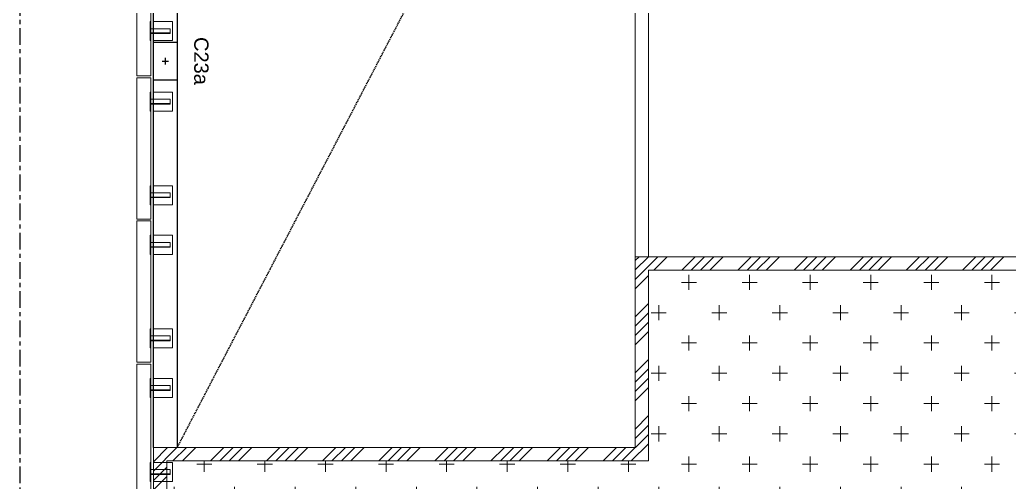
# Model space of a CAD drawing. Header units: millimetres. Extents: x 663313 to 1226001, y 1431724 to 1620898.
# Drawn here: x 954392 to 964762, y 1540098 to 1544944 of the extents above; entities that cross this region are included whole.
import ezdxf
from ezdxf.enums import TextEntityAlignment as Align

# ---------------------------------------------------------------- set-up
doc = ezdxf.new("R2010")
doc.units = ezdxf.units.MM
for name, pattern in [('CENTER', [50.8, 31.75, -6.35, 6.35, -6.35]), ('HIDDEN', [0.375, 0.25, -0.125]), ('TA_GL_000.70000', [1.925, 0.7, -0.175, 0.175, -0.175, 0.7]), ('XKITLINE00', [0]), ('XKITLINE02', [4, 2, -2])]:
    doc.linetypes.add(name, pattern=pattern)
for name, color, linetype in [('000 - 0_SYM_DWG_GRIDLINE_MAIN_COLOR_251', 7, 'Continuous'), ('000 - 0_SYM_DWG_SLOPE-SYM_TEXT_COLOR_3', 7, 'Continuous'), ('000 - GRID', 7, 'CENTER'), ('BR', 7, 'Continuous'), ('CVA044__', 7, 'Continuous'), ('DIM', 7, 'Continuous'), ('TEXT', 7, 'Continuous')]:
    doc.layers.add(name, color=color, linetype=linetype)
doc.layers.add('A-FLOR-E', color=7, linetype='Continuous', lineweight=9)
doc.layers.add('Part', color=7, linetype='Continuous', lineweight=0)
doc.styles.add('Arial', font='arial.ttf')
doc.styles.add('TA', font='', dxfattribs={"height": 4.5})
doc.styles.get('TA').set_extended_font_data('Cordia New')

# ---------------------------------------------------------------- blocks, each defined once
blk = doc.blocks.new('*U4786')
at = {"layer": '000 - 0_SYM_DWG_GRIDLINE_MAIN_COLOR_251', "color": 7, "linetype": 'ByBlock', "ltscale": 5}
blk.add_line((76, 0), (-538, 0), dxfattribs=at)
at = {"color": 7, "style": 'TA', "flags": 1}
blk.add_attdef('LOCATION', (6, -6), '', height=4.5, rotation=270, dxfattribs=at)
at = {"layer": '000 - 0_SYM_DWG_SLOPE-SYM_TEXT_COLOR_3', "color": 7, "style": 'Arial'}
blk.add_attdef('GRID-HEAD', text='', height=4, rotation=180, dxfattribs=at).set_placement((154.09, 0), align=Align.MIDDLE_CENTER)
blk = doc.blocks.new('W-1-PP18-ST_ENT4_REV00_20260531-225107_LOPF_DIMS')
at = {"layer": '000 - GRID', "color": 7, "linetype": 'TA_GL_000.70000', "xscale": 50.00000000000038, "yscale": 50.00000000000038, "zscale": 50.00000000000038, "rotation": 180}
blk.add_blockref('*U4786', (0, -14800), dxfattribs=at)
blk = doc.blocks.new('C25')
at = {"layer": 'BR', "color": 7}
for p, q in [((-0.034, 0), (0.034, 0)), ((0, 0.034), (0, -0.034))]:
    blk.add_line(p, q, dxfattribs=at)
at = {"layer": 'BR', "color": 7, "ltscale": 5}
blk.add_lwpolyline([(-0.125, 0.2), (0.125, 0.2), (0.125, -0.2), (-0.125, -0.2)], close=True, dxfattribs=at)
blk = doc.blocks.new('44')
at = {"layer": 'Part', "color": 7, "linetype": 'XKITLINE02', "lineweight": 0}
for p, q in [((19.989, 27.261), (19.789, 27.261)), ((19.989, 26.521), (19.789, 26.521)), ((19.989, 25.541), (19.789, 25.541)), ((19.989, 25.021), (19.789, 25.021)), ((19.989, 24.041), (19.789, 24.041)), ((19.989, 23.521), (19.789, 23.521)), ((19.989, 22.641), (19.789, 22.641))]:
    blk.add_line(p, q, dxfattribs=at)
at = {"layer": 'Part', "color": 7, "linetype": 'XKITLINE00', "lineweight": 0}
for points in [[(19.639, 26.811), (19.639, 28.291), (19.789, 28.291), (19.789, 26.811)], [(19.789, 26.791), (19.789, 25.311), (19.639, 25.311), (19.639, 26.791)], [(19.789, 25.291), (19.789, 23.811), (19.639, 23.811), (19.639, 25.291)], [(19.789, 23.791), (19.789, 22.311), (19.639, 22.311), (19.639, 23.791)]]:
    blk.add_lwpolyline(points, close=True, dxfattribs=at)
at = {"layer": 'Part', "color": 7, "linetype": 'HIDDEN', "lineweight": 0, "ltscale": 8}
for points in [[(19.789, 27.381), (19.779, 27.381), (19.779, 27.181), (19.789, 27.181)], [(19.789, 26.641), (19.779, 26.641), (19.779, 26.441), (19.789, 26.441)], [(19.789, 25.661), (19.779, 25.661), (19.779, 25.461), (19.789, 25.461)], [(19.789, 25.141), (19.779, 25.141), (19.779, 24.941), (19.789, 24.941)], [(19.789, 24.161), (19.779, 24.161), (19.779, 23.961), (19.789, 23.961)], [(19.789, 23.641), (19.779, 23.641), (19.779, 23.441), (19.789, 23.441)], [(19.789, 22.761), (19.779, 22.761), (19.779, 22.561), (19.789, 22.561)]]:
    blk.add_lwpolyline(points, dxfattribs=at)
for points in [[(19.814, 27.181), (20.014, 27.181), (20.014, 27.381), (19.814, 27.381)], [(19.814, 26.441), (20.014, 26.441), (20.014, 26.641), (19.814, 26.641)], [(19.814, 25.461), (20.014, 25.461), (20.014, 25.661), (19.814, 25.661)], [(19.814, 24.941), (20.014, 24.941), (20.014, 25.141), (19.814, 25.141)], [(19.814, 23.961), (20.014, 23.961), (20.014, 24.161), (19.814, 24.161)], [(19.814, 23.441), (20.014, 23.441), (20.014, 23.641), (19.814, 23.641)], [(19.814, 22.561), (20.014, 22.561), (20.014, 22.761), (19.814, 22.761)]]:
    blk.add_lwpolyline(points, close=True, dxfattribs=at)
at = {"layer": 'Part', "color": 7, "linetype": 'XKITLINE02', "lineweight": 0}
for points in [[(19.789, 27.256), (19.989, 27.256), (19.989, 27.306), (19.789, 27.306)], [(19.789, 26.516), (19.989, 26.516), (19.989, 26.566), (19.789, 26.566)], [(19.789, 25.536), (19.989, 25.536), (19.989, 25.586), (19.789, 25.586)], [(19.789, 25.016), (19.989, 25.016), (19.989, 25.066), (19.789, 25.066)], [(19.789, 24.036), (19.989, 24.036), (19.989, 24.086), (19.789, 24.086)], [(19.789, 23.516), (19.989, 23.516), (19.989, 23.566), (19.789, 23.566)], [(19.789, 22.636), (19.989, 22.636), (19.989, 22.686), (19.789, 22.686)]]:
    blk.add_lwpolyline(points, dxfattribs=at)
blk = doc.blocks.new('W-1-PP18-ST_ENT4_REV00_20260531-225334_LOPF_PL')
at = {"layer": 'A-FLOR-E'}
h = blk.add_hatch(dxfattribs=at)
h.set_pattern_fill('CROSS', scale=50)
h.set_pattern_definition([(0, (-663607876.36, -1524781034.1), (317.5, 317.5), [158.75, -476.25]), (90, (-663607797, -1524781113.48), (-317.5, 317.5), [158.75, -476.25])])
h.paths.add_polyline_path([(19110, -8210), (19110, -13360), (23992, -13360), (23968, -1700), (16485, -1700), (16485, -3485), (17110, -3485), (17110, -8210)])
at = {"layer": 'TEXT'}
h = blk.add_hatch(dxfattribs=at)
h.set_pattern_fill('ANSI34', scale=21.831008, angle=389.6127)
h.set_pattern_definition([(314.9986, (31061.48, -20146.6), (294.079, 294.065), []), (314.9986, (31061.47, -20244.64), (294.079, 294.065), []), (314.9986, (31061.47, -20342.66), (294.079, 294.065), []), (314.9986, (31061.47, -20440.7), (294.079, 294.065), [])])
h.paths.add_polyline_path([(21250, -1450), (21250, -1590), (24079, -1590), (24079, -1450)], flags=17)
h.paths.add_polyline_path([(18500, -1590), (18500, -1450), (16348, -1450), (16348, -1590)])
h.paths.add_polyline_path([(18500, -1450), (18500, -1590), (21250, -1590), (21250, -1450)], flags=17)
h.paths.add_polyline_path([(24220, -1450), (24080, -1450), (24080, -13260), (19110, -13260), (19110, -8210), (17110, -8210), (17110, -3485), (16485, -3485), (16485, -1575), (16345, -1575), (16345, -3625), (16970, -3625), (16970, -8350), (18970, -8350), (18970, -13400), (24220, -13400)])
at = {"layer": 'DIM', "color": 7, "linetype": 'HIDDEN', "ltscale": 50}
blk.add_line((18970, -13150), (-2309, -2059), dxfattribs=at)
at = {"layer": 'DIM', "color": 7}
blk.add_line((18970, -13400), (13120, -13400), dxfattribs=at)
blk.add_lwpolyline([(13119, -13150), (18970, -13150)], dxfattribs=at)
at = {"layer": 'Part', "color": 7, "linetype": 'XKITLINE00', "lineweight": 0}
for points in [[(18970, -13400), (18970, -8350), (16970, -8350), (16970, -3625), (16345, -3625), (16345, -1450)], [(16347, -1450), (24218, -1450), (24218, -13400), (18970, -13400)]]:
    blk.add_lwpolyline(points, dxfattribs=at)
for points in [[(17110, -8210), (17110, -3485), (16485, -3485), (16485, -1590), (24078, -1590), (24078, -13260), (19110, -13260), (19110, -8210)], [(12920, -13150), (12920, -3426), (16345, -3426), (16345, -3626), (13120, -3626), (13120, -8210), (16970, -8210), (16970, -8350), (13120, -8350), (13120, -13150)]]:
    blk.add_lwpolyline(points, close=True, dxfattribs=at)
at = {"layer": 'DIM', "color": 7, "xscale": 1000, "yscale": 1000, "zscale": 1000, "rotation": 89.99860517248617}
blk.add_blockref('C25', (14920, -13275), dxfattribs=at)
at = {"layer": 'CVA044__', "color": 7, "insert": (14918, -12898), "char_height": 150, "attachment_point": 5, "style": 'Arial', "bg_fill": 3, "box_fill_scale": 1.1, "bg_fill_color": 256, "bg_fill_true_color": 13158600, "bg_fill_transparency": 0}
blk.add_mtext('\\A1;C23a', dxfattribs=at)
at = {"color": 7, "xscale": 1000.000000000001, "yscale": 1000.000000000001, "zscale": 1000.000000000001, "rotation": 90}
blk.add_blockref('44', (41886, -33214), dxfattribs=at)

msp = doc.modelspace()

# ---------------------------------------------------------------- block references
at = {"layer": 'DIM', "color": 7, "rotation": 270}
msp.add_blockref('W-1-PP18-ST_ENT4_REV00_20260531-225107_LOPF_DIMS', (969192.4165, 1559430.7772), dxfattribs=at)

# ---------------------------------------------------------------- next in the draw order: block references
msp.add_blockref('W-1-PP18-ST_ENT4_REV00_20260531-225334_LOPF_PL', (969192.4165, 1559430.7772), dxfattribs=at)

doc.saveas('drawing.dxf')
